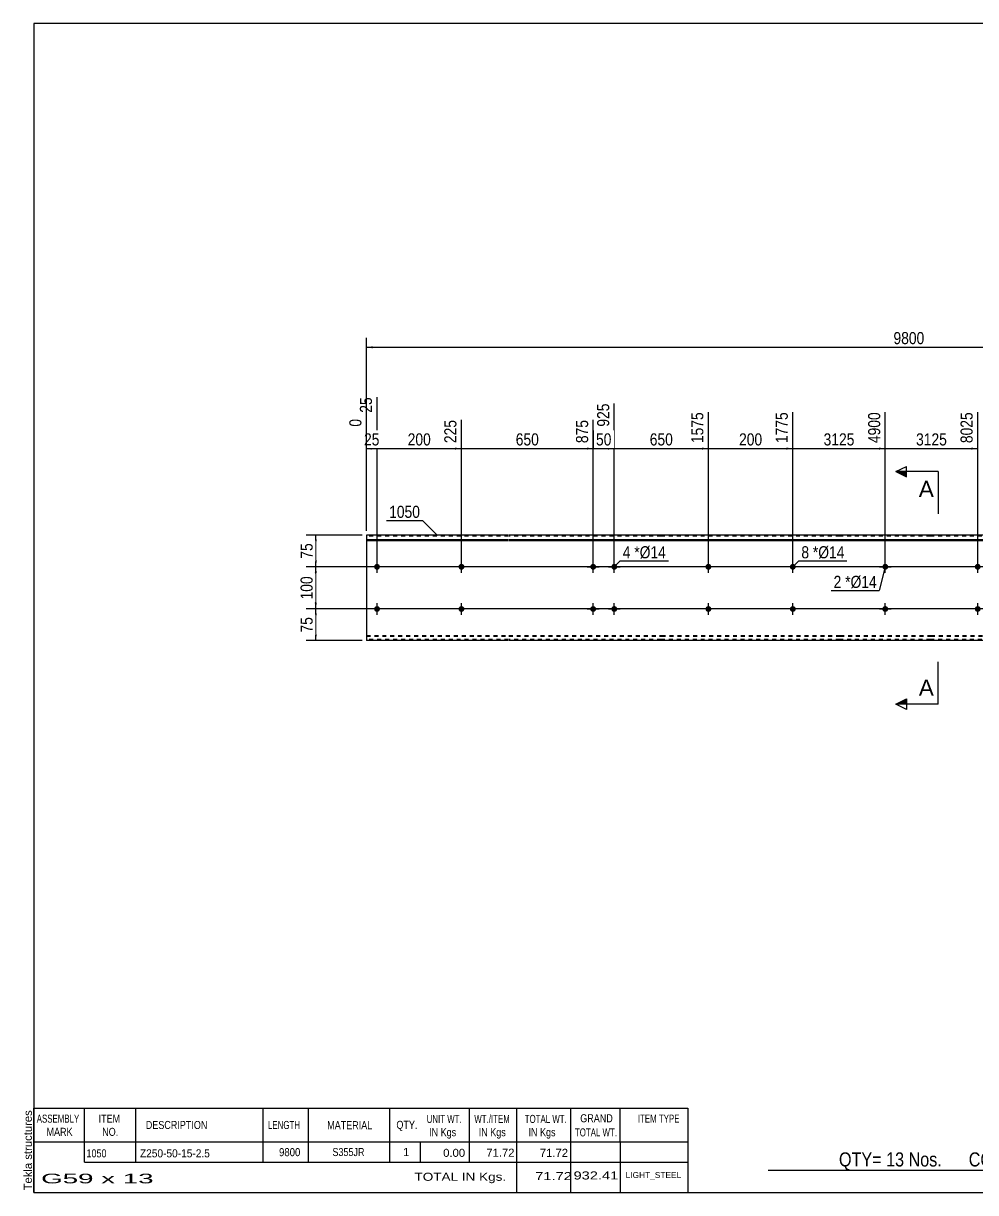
# Model space of a CAD drawing. Header units: millimetres. Extents: x -81 to 321, y -143 to 134.
# Drawn here: x -81.3 to 144.3, y -143.3 to 133.8 of the extents above; entities that cross this region are included whole.
import ezdxf

# ---------------------------------------------------------------- set-up
doc = ezdxf.new("R2010")
doc.units = ezdxf.units.MM
doc.linetypes.add('DXK_LINE_DOT1', pattern=[1.8814, 0.9407, -0.9407])
doc.styles.add('Arial', font='ARIAL.TTF', dxfattribs={"height": 0.2})
doc.styles.add('Arial Narrow', font='ARIALN.TTF', dxfattribs={"height": 0.2})

# ---------------------------------------------------------------- blocks, each defined once
blk = doc.blocks.new('Unknown-629088797-1755')
at = {"color": 5, "linetype": 'Continuous'}
for p, q in [((321.25, 133.75), (-78.75, 133.75)), ((-78.75, 133.75), (-78.75, -143.25)), ((321.25, -143.25), (321.25, 133.75)), ((-78.75, -143.25), (321.25, -143.25))]:
    blk.add_line(p, q, dxfattribs=at)
at = {"color": 174, "linetype": 'Continuous', "style": 'Arial'}
blk.add_text('Tekla structures', height=1.9102, rotation=90, dxfattribs=at).set_placement((-79.25, -142.75))
blk = doc.blocks.new('Bolt-629088797-1223 - 1203')
at = {"linetype": 'Continuous'}
for points in [[(1.8, 5, -1), (3.2, 5, -1)], [(100.29, 5, -1), (101.69, 5, -1)]]:
    blk.add_hatch(color=3, dxfattribs=at).paths.add_polyline_path(points)
at = {"color": 3, "linetype": 'Continuous'}
for p, q in [((2.5, 3.6), (2.5, 6.4)), ((100.99, 3.6), (100.99, 6.4)), ((3.9, 5), (1.1, 5)), ((102.39, 5), (99.59, 5))]:
    blk.add_line(p, q, dxfattribs=at)
blk = doc.blocks.new('Part-629088797-1218 - 1203')
at = {"color": 2, "linetype": 'Continuous'}
for p, q in [((0, 12.5), (0, -12.5)), ((33.6, 12.5), (0, 12.5)), ((0, 11.44), (33.6, 11.44)), ((0, 11.26), (33.6, 11.26)), ((69.79, 12.5), (33.7, 12.5)), ((33.7, 11.44), (69.79, 11.44)), ((33.7, 11.26), (69.79, 11.26)), ((112.09, 12.5), (69.89, 12.5)), ((69.89, 11.44), (112.09, 11.44)), ((69.89, 11.26), (112.09, 11.26)), ((133.59, 12.5), (112.19, 12.5)), ((112.19, 11.44), (133.59, 11.44)), ((112.19, 11.26), (133.59, 11.26)), ((175.88, 12.5), (133.69, 12.5)), ((133.69, 11.44), (175.88, 11.44)), ((133.69, 11.26), (175.88, 11.26)), ((203.18, 12.5), (175.98, 12.5)), ((175.98, 11.44), (203.18, 11.44)), ((175.98, 11.26), (203.18, 11.26)), ((223.28, 12.5), (203.28, 12.5)), ((203.28, 11.44), (223.28, 11.44)), ((203.28, 11.26), (223.28, 11.26)), ((256.97, 12.5), (223.38, 12.5)), ((223.38, 11.44), (256.97, 11.44)), ((223.38, 11.26), (256.97, 11.26)), ((256.97, 12.5), (256.97, -12.5)), ((33.6, -12.5), (0, -12.5)), ((69.79, -12.5), (33.7, -12.5)), ((112.09, -12.5), (69.89, -12.5)), ((133.59, -12.5), (112.19, -12.5)), ((175.88, -12.5), (133.69, -12.5)), ((203.18, -12.5), (175.98, -12.5)), ((223.28, -12.5), (203.28, -12.5)), ((256.97, -12.5), (223.38, -12.5))]:
    blk.add_line(p, q, dxfattribs=at)
at = {"color": 7, "linetype": 'DXK_LINE_DOT1'}
for p, q in [((33.6, 12.25), (0, 12.25)), ((69.79, 12.25), (33.7, 12.25)), ((112.09, 12.25), (69.89, 12.25)), ((133.59, 12.25), (112.19, 12.25)), ((175.88, 12.25), (133.69, 12.25)), ((203.18, 12.25), (175.98, 12.25)), ((223.28, 12.25), (203.28, 12.25)), ((256.97, 12.25), (223.38, 12.25)), ((0, -11.26), (33.6, -11.26)), ((0, -11.44), (33.6, -11.44)), ((33.6, -12.25), (0, -12.25)), ((33.7, -11.26), (69.79, -11.26)), ((33.7, -11.44), (69.79, -11.44)), ((69.79, -12.25), (33.7, -12.25)), ((69.89, -11.26), (112.09, -11.26)), ((69.89, -11.44), (112.09, -11.44)), ((112.09, -12.25), (69.89, -12.25)), ((112.19, -11.26), (133.59, -11.26)), ((112.19, -11.44), (133.59, -11.44)), ((133.59, -12.25), (112.19, -12.25)), ((133.69, -11.26), (175.88, -11.26)), ((133.69, -11.44), (175.88, -11.44)), ((175.88, -12.25), (133.69, -12.25)), ((175.98, -11.26), (203.18, -11.26)), ((175.98, -11.44), (203.18, -11.44)), ((203.18, -12.25), (175.98, -12.25)), ((203.28, -11.26), (223.28, -11.26)), ((203.28, -11.44), (223.28, -11.44)), ((223.28, -12.25), (203.28, -12.25)), ((223.38, -11.26), (256.97, -11.26)), ((223.38, -11.44), (256.97, -11.44)), ((256.97, -12.25), (223.38, -12.25))]:
    blk.add_line(p, q, dxfattribs=at)
blk = doc.blocks.new('Bolt-629088797-1219 - 1203')
at = {"linetype": 'Continuous'}
for points in [[(53, 5, -1), (54.4, 5, -1)], [(58, 5, -1), (59.4, 5, -1)], [(53, -5, -1), (54.4, -5, -1)], [(58, -5, -1), (59.4, -5, -1)]]:
    blk.add_hatch(color=3, dxfattribs=at).paths.add_polyline_path(points)
at = {"color": 3, "linetype": 'Continuous'}
for p, q in [((53.7, 3.6), (53.7, 6.4)), ((58.7, 3.6), (58.7, 6.4)), ((52.3, 5), (55.1, 5)), ((57.3, 5), (60.1, 5)), ((52.3, -5), (55.1, -5)), ((53.7, -6.4), (53.7, -3.6)), ((57.3, -5), (60.1, -5)), ((58.7, -6.4), (58.7, -3.6))]:
    blk.add_line(p, q, dxfattribs=at)
blk = doc.blocks.new('Bolt-629088797-1220 - 1203')
at = {"linetype": 'Continuous'}
for points in [[(21.8, 5, -1), (23.2, 5, -1)], [(80.29, 5, -1), (81.69, 5, -1)]]:
    blk.add_hatch(color=3, dxfattribs=at).paths.add_polyline_path(points)
at = {"color": 3, "linetype": 'Continuous'}
for p, q in [((22.5, 3.6), (22.5, 6.4)), ((80.99, 3.6), (80.99, 6.4)), ((23.9, 5), (21.1, 5)), ((82.39, 5), (79.59, 5))]:
    blk.add_line(p, q, dxfattribs=at)
blk = doc.blocks.new('Bolt-629088797-1221 - 1203')
at = {"linetype": 'Continuous'}
for points in [[(21.8, -5, -1), (23.2, -5, -1)], [(80.29, -5, -1), (81.69, -5, -1)]]:
    blk.add_hatch(color=3, dxfattribs=at).paths.add_polyline_path(points)
at = {"color": 3, "linetype": 'Continuous'}
for p, q in [((23.9, -5), (21.1, -5)), ((22.5, -6.4), (22.5, -3.6)), ((82.39, -5), (79.59, -5)), ((80.99, -6.4), (80.99, -3.6))]:
    blk.add_line(p, q, dxfattribs=at)
blk = doc.blocks.new('Bolt-629088797-1222 - 1203')
at = {"linetype": 'Continuous'}
for points in [[(1.8, -5, -1), (3.2, -5, -1)], [(100.29, -5, -1), (101.69, -5, -1)]]:
    blk.add_hatch(color=3, dxfattribs=at).paths.add_polyline_path(points)
at = {"color": 3, "linetype": 'Continuous'}
for p, q in [((3.9, -5), (1.1, -5)), ((2.5, -6.4), (2.5, -3.6)), ((102.39, -5), (99.59, -5)), ((100.99, -6.4), (100.99, -3.6))]:
    blk.add_line(p, q, dxfattribs=at)
blk = doc.blocks.new('Bolt-629088797-1227 - 1203')
at = {"linetype": 'Continuous'}
for points in [[(144.08, -5, -1), (145.48, -5, -1)], [(253.77, -5, -1), (255.17, -5, -1)]]:
    blk.add_hatch(color=3, dxfattribs=at).paths.add_polyline_path(points)
at = {"color": 3, "linetype": 'Continuous'}
for p, q in [((146.18, -5), (143.38, -5)), ((144.78, -6.4), (144.78, -3.6)), ((255.87, -5), (253.07, -5)), ((254.47, -6.4), (254.47, -3.6))]:
    blk.add_line(p, q, dxfattribs=at)
blk = doc.blocks.new('Bolt-629088797-1228 - 1203')
at = {"linetype": 'Continuous'}
for points in [[(144.08, 5, -1), (145.48, 5, -1)], [(253.77, 5, -1), (255.17, 5, -1)]]:
    blk.add_hatch(color=3, dxfattribs=at).paths.add_polyline_path(points)
at = {"color": 3, "linetype": 'Continuous'}
for p, q in [((144.78, 3.6), (144.78, 6.4)), ((254.47, 3.6), (254.47, 6.4)), ((146.18, 5), (143.38, 5)), ((255.87, 5), (253.07, 5))]:
    blk.add_line(p, q, dxfattribs=at)
blk = doc.blocks.new('Bolt-629088797-1229 - 1203')
at = {"linetype": 'Continuous'}
for points in [[(122.19, 5, -1), (123.59, 5, -1)], [(122.19, -5, -1), (123.59, -5, -1)]]:
    blk.add_hatch(color=3, dxfattribs=at).paths.add_polyline_path(points)
at = {"color": 3, "linetype": 'Continuous'}
for p, q in [((122.89, 3.6), (122.89, 6.4)), ((121.49, 5), (124.29, 5)), ((121.49, -5), (124.29, -5)), ((122.89, -6.4), (122.89, -3.6))]:
    blk.add_line(p, q, dxfattribs=at)
blk = doc.blocks.new('StraightDimension-629088797-1336 - 1203')
at = {"linetype": 'Continuous'}
for points in [[(-12.25, 11), (-12, 12.5), (-11.75, 11)], [(-11.75, 6.5), (-12, 5), (-12.25, 6.5)]]:
    blk.add_hatch(color=7, dxfattribs=at).paths.add_polyline_path(points)
at = {"color": 7, "linetype": 'Continuous'}
for p, q in [((-1, 12.5), (-14.25, 12.5)), ((-12, 5), (-12, 12.5)), ((143.78, 5), (-14.25, 5))]:
    blk.add_line(p, q, dxfattribs=at)
at = {"color": 0}
blk.add_wipeout([(-12.15, 11.18), (-16.35, 11.18), (-16.35, 6.32), (-12.15, 6.32)], dxfattribs=at)
at = {"color": 3, "style": 'Arial Narrow'}
blk.add_text('75', height=2.863, rotation=90.0002, dxfattribs=at).set_placement((-12.75, 6.92))
blk = doc.blocks.new('StraightDimension-629088797-1269 - 1203')
at = {"linetype": 'Continuous'}
blk.add_hatch(color=7, dxfattribs=at).paths.add_polyline_path([(143.28, 33.25), (144.78, 33), (143.28, 32.75)])
at = {"color": 7, "linetype": 'Continuous'}
for p, q in [((122.89, 6), (122.89, 41.61)), ((144.78, 6), (144.78, 41.61)), ((122.89, 33), (144.78, 33))]:
    blk.add_line(p, q, dxfattribs=at)
at = {"color": 0, "linetype": 'Continuous'}
blk.add_wipeout([(144.18, 42.21), (139.98, 42.21), (139.98, 33.7), (144.18, 33.7)], dxfattribs=at)
at = {"color": 0}
blk.add_wipeout([(138.09, 33.15), (138.09, 37.35), (129.58, 37.35), (129.58, 33.15)], dxfattribs=at)
at = {"color": 3, "linetype": 'Continuous', "style": 'Arial Narrow'}
blk.add_text('8025', height=2.863, rotation=90.0002, dxfattribs=at).set_placement((143.58, 34.3))
at = {"color": 3, "style": 'Arial Narrow'}
blk.add_text('3125', height=2.863, dxfattribs=at).set_placement((130.18, 33.75))
blk = doc.blocks.new('StraightDimension-629088797-1337 - 1203')
at = {"linetype": 'Continuous'}
for points in [[(-12.25, 3.5), (-12, 5), (-11.75, 3.5)], [(-11.75, -3.5), (-12, -5), (-12.25, -3.5)]]:
    blk.add_hatch(color=7, dxfattribs=at).paths.add_polyline_path(points)
at = {"color": 7, "linetype": 'Continuous'}
for p, q in [((143.78, 5), (-14.25, 5)), ((-12, -5), (-12, 5)), ((143.78, -5), (-14.25, -5))]:
    blk.add_line(p, q, dxfattribs=at)
at = {"color": 0}
blk.add_wipeout([(-12.15, 3.34), (-16.35, 3.34), (-16.35, -3.34), (-12.15, -3.34)], dxfattribs=at)
at = {"color": 3, "style": 'Arial Narrow'}
blk.add_text('100', height=2.863, rotation=90.0002, dxfattribs=at).set_placement((-12.75, -2.74))
blk = doc.blocks.new('StraightDimension-629088797-1270 - 1203')
at = {"linetype": 'Continuous'}
blk.add_hatch(color=7, dxfattribs=at).paths.add_polyline_path([(121.39, 33.25), (122.89, 33), (121.39, 32.75)])
at = {"color": 7, "linetype": 'Continuous'}
for p, q in [((100.99, 6), (100.99, 41.61)), ((122.89, 6), (122.89, 41.61)), ((100.99, 33), (122.89, 33))]:
    blk.add_line(p, q, dxfattribs=at)
at = {"color": 0, "linetype": 'Continuous'}
blk.add_wipeout([(122.29, 42.21), (118.09, 42.21), (118.09, 33.7), (122.29, 33.7)], dxfattribs=at)
at = {"color": 0}
blk.add_wipeout([(116.2, 33.15), (116.2, 37.35), (107.68, 37.35), (107.68, 33.15)], dxfattribs=at)
at = {"color": 3, "linetype": 'Continuous', "style": 'Arial Narrow'}
blk.add_text('4900', height=2.863, rotation=90.0002, dxfattribs=at).set_placement((121.69, 34.3))
at = {"color": 3, "style": 'Arial Narrow'}
blk.add_text('3125', height=2.863, dxfattribs=at).set_placement((108.28, 33.75))
blk = doc.blocks.new('StraightDimension-629088797-1271 - 1203')
at = {"linetype": 'Continuous'}
blk.add_hatch(color=7, dxfattribs=at).paths.add_polyline_path([(99.49, 33.25), (100.99, 33), (99.49, 32.75)])
at = {"color": 7, "linetype": 'Continuous'}
for p, q in [((80.99, 6), (80.99, 41.61)), ((100.99, 6), (100.99, 41.61)), ((80.99, 33), (100.99, 33))]:
    blk.add_line(p, q, dxfattribs=at)
at = {"color": 0, "linetype": 'Continuous'}
blk.add_wipeout([(100.39, 42.21), (96.19, 42.21), (96.19, 33.7), (100.39, 33.7)], dxfattribs=at)
at = {"color": 0}
blk.add_wipeout([(94.33, 33.15), (94.33, 37.35), (87.65, 37.35), (87.65, 33.15)], dxfattribs=at)
at = {"color": 3, "linetype": 'Continuous', "style": 'Arial Narrow'}
blk.add_text('1775', height=2.863, rotation=90.0002, dxfattribs=at).set_placement((99.79, 34.3))
at = {"color": 3, "style": 'Arial Narrow'}
blk.add_text('200', height=2.863, dxfattribs=at).set_placement((88.25, 33.75))
blk = doc.blocks.new('StraightDimension-629088797-1272 - 1203')
at = {"linetype": 'Continuous'}
blk.add_hatch(color=7, dxfattribs=at).paths.add_polyline_path([(79.49, 33.25), (80.99, 33), (79.49, 32.75)])
at = {"color": 7, "linetype": 'Continuous'}
for p, q in [((58.7, 6), (58.7, 43.68)), ((80.99, 6), (80.99, 41.61)), ((58.7, 33), (80.99, 33))]:
    blk.add_line(p, q, dxfattribs=at)
at = {"color": 0, "linetype": 'Continuous'}
blk.add_wipeout([(80.39, 42.21), (76.19, 42.21), (76.19, 33.7), (80.39, 33.7)], dxfattribs=at)
at = {"color": 0}
blk.add_wipeout([(73.19, 33.15), (73.19, 37.35), (66.5, 37.35), (66.5, 33.15)], dxfattribs=at)
at = {"color": 3, "linetype": 'Continuous', "style": 'Arial Narrow'}
blk.add_text('1575', height=2.863, rotation=90.0002, dxfattribs=at).set_placement((79.79, 34.3))
at = {"color": 3, "style": 'Arial Narrow'}
blk.add_text('650', height=2.863, dxfattribs=at).set_placement((67.1, 33.75))
blk = doc.blocks.new('StraightDimension-629088797-1273 - 1203')
at = {"linetype": 'Continuous'}
blk.add_hatch(color=7, dxfattribs=at).paths.add_polyline_path([(57.2, 33.25), (58.7, 33), (57.2, 32.75)])
at = {"color": 7, "linetype": 'Continuous'}
for p, q in [((58.7, 6), (58.7, 43.68)), ((53.7, 6), (53.7, 39.78)), ((53.7, 33), (58.7, 33))]:
    blk.add_line(p, q, dxfattribs=at)
at = {"color": 0}
blk.add_wipeout([(58.63, 33.15), (58.63, 37.35), (53.77, 37.35), (53.77, 33.15)], dxfattribs=at)
at = {"color": 0, "linetype": 'Continuous'}
blk.add_wipeout([(58.1, 44.28), (53.9, 44.28), (53.9, 37.6), (58.1, 37.6)], dxfattribs=at)
at = {"color": 3, "linetype": 'Continuous', "style": 'Arial Narrow'}
blk.add_text('925', height=2.863, rotation=90.0002, dxfattribs=at).set_placement((57.5, 38.2))
at = {"color": 3, "style": 'Arial Narrow'}
blk.add_text('50', height=2.863, dxfattribs=at).set_placement((54.37, 33.75))
blk = doc.blocks.new('StraightDimension-629088797-1274 - 1203')
at = {"linetype": 'Continuous'}
blk.add_hatch(color=7, dxfattribs=at).paths.add_polyline_path([(52.2, 33.25), (53.7, 33), (52.2, 32.75)])
at = {"color": 7, "linetype": 'Continuous'}
for p, q in [((22.5, 6), (22.5, 39.78)), ((53.7, 6), (53.7, 39.78)), ((22.5, 33), (53.7, 33))]:
    blk.add_line(p, q, dxfattribs=at)
at = {"color": 0, "linetype": 'Continuous'}
blk.add_wipeout([(53.1, 40.38), (48.9, 40.38), (48.9, 33.7), (53.1, 33.7)], dxfattribs=at)
at = {"color": 0}
blk.add_wipeout([(41.44, 33.15), (41.44, 37.35), (34.76, 37.35), (34.76, 33.15)], dxfattribs=at)
at = {"color": 3, "linetype": 'Continuous', "style": 'Arial Narrow'}
blk.add_text('875', height=2.863, rotation=90.0002, dxfattribs=at).set_placement((52.5, 34.3))
at = {"color": 3, "style": 'Arial Narrow'}
blk.add_text('650', height=2.863, dxfattribs=at).set_placement((35.36, 33.75))
blk = doc.blocks.new('StraightDimension-629088797-1275 - 1203')
at = {"linetype": 'Continuous'}
blk.add_hatch(color=7, dxfattribs=at).paths.add_polyline_path([(21, 33.25), (22.5, 33), (21, 32.75)])
at = {"color": 7, "linetype": 'Continuous'}
for p, q in [((2.5, 6), (2.5, 45.16)), ((22.5, 6), (22.5, 39.78)), ((2.5, 33), (22.5, 33))]:
    blk.add_line(p, q, dxfattribs=at)
at = {"color": 0, "linetype": 'Continuous'}
blk.add_wipeout([(21.9, 40.38), (17.7, 40.38), (17.7, 33.7), (21.9, 33.7)], dxfattribs=at)
at = {"color": 0}
blk.add_wipeout([(15.84, 33.15), (15.84, 37.35), (9.16, 37.35), (9.16, 33.15)], dxfattribs=at)
at = {"color": 3, "linetype": 'Continuous', "style": 'Arial Narrow'}
blk.add_text('225', height=2.863, rotation=90.0002, dxfattribs=at).set_placement((21.3, 34.3))
at = {"color": 3, "style": 'Arial Narrow'}
blk.add_text('200', height=2.863, dxfattribs=at).set_placement((9.76, 33.75))
blk = doc.blocks.new('StraightDimension-629088797-1276 - 1203')
at = {"linetype": 'Continuous'}
blk.add_hatch(color=7, dxfattribs=at).paths.add_polyline_path([(1, 33.25), (2.5, 33), (1, 32.75)])
at = {"color": 7, "linetype": 'Continuous'}
for p, q in [((2.5, 6), (2.5, 45.16)), ((0, 13.5), (0, 40.03)), ((0, 33), (2.5, 33))]:
    blk.add_line(p, q, dxfattribs=at)
at = {"color": 0, "linetype": 'Continuous'}
blk.add_wipeout([(1.9, 45.76), (-2.3, 45.76), (-2.3, 40.9), (1.9, 40.9)], dxfattribs=at)
at = {"color": 0}
blk.add_wipeout([(3.68, 33.15), (3.68, 37.35), (-1.18, 37.35), (-1.18, 33.15)], dxfattribs=at)
at = {"color": 0, "linetype": 'Continuous'}
blk.add_wipeout([(-0.6, 40.63), (-4.8, 40.63), (-4.8, 37.6), (-0.6, 37.6)], dxfattribs=at)
at = {"color": 3, "linetype": 'Continuous', "style": 'Arial Narrow'}
for s, height, p in [('25', 2.863, (1.3, 41.5)), ('0', 2.86, (-1.2, 38.2))]:
    blk.add_text(s, height=height, rotation=90.0002, dxfattribs=at).set_placement(p)
at = {"color": 3, "style": 'Arial Narrow'}
blk.add_text('25', height=2.863, dxfattribs=at).set_placement((-0.58, 33.75))
blk = doc.blocks.new('StraightDimension-629088797-1338 - 1203')
at = {"linetype": 'Continuous'}
for points in [[(-12.25, -6.5), (-12, -5), (-11.75, -6.5)], [(-11.75, -11), (-12, -12.5), (-12.25, -11)]]:
    blk.add_hatch(color=7, dxfattribs=at).paths.add_polyline_path(points)
at = {"color": 7, "linetype": 'Continuous'}
for p, q in [((143.78, -5), (-14.25, -5)), ((-12, -12.5), (-12, -5)), ((-1, -12.5), (-14.25, -12.5))]:
    blk.add_line(p, q, dxfattribs=at)
at = {"color": 0}
blk.add_wipeout([(-12.15, -6.32), (-16.35, -6.32), (-16.35, -11.18), (-12.15, -11.18)], dxfattribs=at)
at = {"color": 3, "style": 'Arial Narrow'}
blk.add_text('75', height=2.863, rotation=90.0002, dxfattribs=at).set_placement((-12.75, -10.58))
blk = doc.blocks.new('StraightDimension-629088797-1360 - 1203')
at = {"linetype": 'Continuous'}
for points in [[(1.5, 56.75), (0, 57), (1.5, 57.25)], [(255.47, 57.25), (256.97, 57), (255.47, 56.75)]]:
    blk.add_hatch(color=7, dxfattribs=at).paths.add_polyline_path(points)
at = {"color": 7, "linetype": 'Continuous'}
for p, q in [((0, 13.5), (0, 59.25)), ((256.97, 13.5), (256.97, 59.25)), ((0, 57), (256.97, 57))]:
    blk.add_line(p, q, dxfattribs=at)
at = {"color": 0}
blk.add_wipeout([(132.74, 57.15), (132.74, 61.35), (124.23, 61.35), (124.23, 57.15)], dxfattribs=at)
at = {"color": 3, "style": 'Arial Narrow'}
blk.add_text('9800', height=2.863, dxfattribs=at).set_placement((124.83, 57.75))
blk = doc.blocks.new('CBS_BOM-629088797-1805')
at = {"color": 7, "linetype": 'Continuous'}
for p, q in [((-78.78, -131.28), (-78.78, -123.28)), ((-78.78, -123.28), (76.14, -123.28)), ((-66.78, -131.28), (-66.78, -123.28)), ((-54.59, -131.28), (-54.59, -123.28)), ((-24.43, -131.28), (-24.43, -123.28)), ((-13.75, -131.28), (-13.75, -123.28)), ((5.57, -131.28), (5.57, -123.28)), ((24.37, -131.28), (24.37, -123.28)), ((35.58, -131.28), (35.58, -123.28)), ((48.37, -131.28), (48.37, -123.28)), ((60.12, -131.28), (60.12, -123.28)), ((76.14, -123.29), (76.14, -131.27)), ((-78.78, -131.28), (76.14, -131.28)), ((-78.78, -136.08), (-78.78, -131.28)), ((-66.78, -136.08), (-66.78, -131.28)), ((-54.59, -136.08), (-54.59, -131.28)), ((-24.43, -136.08), (-24.43, -131.28)), ((-13.75, -136.08), (-13.75, -131.28)), ((5.57, -136.08), (5.57, -131.28)), ((12.83, -136.08), (12.83, -131.28)), ((24.37, -136.08), (24.37, -131.28)), ((35.58, -136.08), (35.58, -131.28)), ((48.37, -136.08), (48.37, -131.28)), ((60.14, -136.08), (60.14, -131.28)), ((76.14, -131.28), (76.14, -136.08)), ((-78.78, -143.28), (-78.78, -136.1)), ((-66.78, -136.08), (76.14, -136.08)), ((35.58, -143.28), (35.58, -136.1)), ((48.37, -143.28), (48.37, -136.1)), ((60.18, -143.28), (60.18, -136.1)), ((76.14, -136.08), (76.14, -143.28)), ((-78.78, -143.28), (76.14, -143.28))]:
    blk.add_line(p, q, dxfattribs=at)
at = {"color": 3, "linetype": 'Continuous', "style": 'Arial'}
for s, height, width, p in [('ASSEMBLY', 1.91, 0.7, (-78.1, -126.71)), ('ITEM', 1.91, 0.8, (-63.45, -126.71)), ('DESCRIPTION', 1.9102, 0.8, (-52.27, -128.21)), ('LENGTH', 1.91, 0.7, (-23.32, -128.21)), ('MATERIAL', 1.91, 0.8, (-9.3, -128.26)), ('QTY.', 1.91, 0.8, (7.09, -128.18)), ('UNIT WT.', 1.91, 0.7, (14.26, -126.78)), ('WT./ITEM', 1.91, 0.7, (25.55, -126.78)), ('TOTAL WT.', 1.91, 0.7, (37.49, -126.78)), ('GRAND', 1.91, 0.8, (50.64, -126.62)), ('ITEM TYPE', 1.91, 0.7, (64.28, -126.7)), ('MARK', 1.91, 0.8, (-75.78, -129.84)), ('NO.', 1.91, 0.8, (-62.6, -129.84)), ('IN Kgs', 1.91, 0.8, (14.84, -129.92)), ('IN Kgs', 1.91, 0.8, (26.59, -129.92)), ('IN Kgs', 1.91, 0.8, (38.38, -129.92)), ('TOTAL WT.', 1.91, 0.7, (49.38, -129.96))]:
    blk.add_text(s, height=height, dxfattribs=dict(at, width=width)).set_placement(p)
at = {"color": 7, "linetype": 'Continuous', "style": 'Arial'}
for s, height, width, p in [('9800', 1.91, 0.85, (-20.71, -134.65)), ('S355JR', 1.91, 0.8, (-8.06, -134.62)), ('1050', 1.91, 0.8, (-66.32, -134.93)), ('Z250-50-15-2.5', 1.9102, 0.9, (-53.65, -134.93))]:
    blk.add_text(s, height=height, dxfattribs=dict(at, width=width)).set_placement(p)
for s, p in [('1', (8.66, -134.62)), ('0.00', (18.17, -134.81)), ('71.72', (28.39, -134.78)), ('71.72', (41.06, -134.81))]:
    blk.add_text(s, height=1.91, dxfattribs=at).set_placement(p)
at = {"color": 6, "linetype": 'Continuous', "style": 'Arial'}
for s, height, width, p in [('71.72', 1.91, 1.3, (39.97, -140.33)), ('932.41', 1.91, 1.3, (49.04, -140.17)), ('G59 x 13', 2.292, 2.05, (-77.06, -141.09)), ('TOTAL IN Kgs.', 1.9102, 1.2, (11.38, -140.48))]:
    blk.add_text(s, height=height, dxfattribs=dict(at, width=width)).set_placement(p)
blk.add_text('LIGHT_STEEL', height=1.4135, dxfattribs=at).set_placement((61.39, -139.83))
blk = doc.blocks.new('CBS_CALLOFF-629088797-1806')
at = {"color": 7, "linetype": 'Continuous'}
blk.add_line((95.13, -137.98), (211.36, -138), dxfattribs=at)
at = {"color": 3, "linetype": 'Continuous', "style": 'Arial Narrow'}
blk.add_text('QTY= 13 Nos.      COLD FORMED     MKD : G59', height=3.3405, dxfattribs=at).set_placement((111.92, -137.09))
blk = doc.blocks.new('Mark-629088797-1392 - 1203')
at = {"color": 0}
blk.add_wipeout([(112.48, -0.01), (112.48, 2.99), (110.65, 2.99), (110.65, -0.01)], dxfattribs=at)
blk.add_wipeout([(112.48, -0.01), (112.48, 2.99), (110.65, 2.99), (110.65, -0.01)], dxfattribs=at)
blk.add_wipeout([(114.66, -0.01), (114.66, 2.99), (113.38, 2.99), (113.38, -0.01)], dxfattribs=at)
blk.add_wipeout([(114.66, -0.01), (114.66, 2.99), (113.38, 2.99), (113.38, -0.01)], dxfattribs=at)
at = {"color": 3, "style": 'Arial Narrow'}
blk.add_text('2', height=2.86, dxfattribs=at).set_placement((110.65, -0.01))
at = {"color": 0}
blk.add_wipeout([(120.87, -0.01), (120.87, 2.99), (114.66, 2.99), (114.66, -0.01)], dxfattribs=at)
blk.add_wipeout([(120.87, -0.01), (120.87, 2.99), (114.66, 2.99), (114.66, -0.01)], dxfattribs=at)
at = {"color": 7, "linetype": 'Continuous'}
for p in [(122.89, 5), (110.05, -0.61)]:
    blk.add_line(p, (121.47, -0.61), dxfattribs=at)
at = {"color": 3, "style": 'Arial Narrow'}
for s, height, p in [('*', 2.86, (113.38, -0.01)), ('Ø14', 2.863, (114.66, -0.01))]:
    blk.add_text(s, height=height, dxfattribs=at).set_placement(p)
blk = doc.blocks.new('SectionMark-629088797-1261 - 1203')
at = {"linetype": 'Continuous'}
for points in [[(127.89, 27.55), (127.89, 26.3), (125.39, 27.55)], [(127.89, -26.3), (127.89, -27.55), (125.39, -27.55)]]:
    blk.add_hatch(color=30, dxfattribs=at).paths.add_polyline_path(points)
at = {"color": 30, "linetype": 'Continuous'}
for p, q in [((125.39, 27.55), (127.89, 28.8)), ((127.89, 26.3), (127.89, 28.8)), ((135.39, 27.55), (125.39, 27.55)), ((125.39, 27.55), (127.89, 26.3)), ((125.39, -27.55), (127.89, -26.3)), ((135.39, -27.55), (125.39, -27.55)), ((127.89, -28.8), (125.39, -27.55)), ((127.89, -26.3), (127.89, -28.8))]:
    blk.add_line(p, q, dxfattribs=at)
at = {"color": 0, "linetype": 'Continuous'}
for points in [[(134.39, 21.55), (134.39, 25.55), (130.83, 25.55), (130.83, 21.55)], [(134.39, -25.55), (134.39, -21.55), (130.83, -21.55), (130.83, -25.55)]]:
    blk.add_wipeout(points, dxfattribs=at)
at = {"color": 30, "linetype": 'Continuous'}
for p, q in [((135.39, 27.55), (135.39, 17.55)), ((135.39, -27.55), (135.39, -17.55))]:
    blk.add_line(p, q, dxfattribs=at)
at = {"color": 96, "linetype": 'Continuous', "style": 'Arial'}
for p in [(130.83, 21.55), (130.83, -25.55)]:
    blk.add_text('A', height=3.82, dxfattribs=at).set_placement(p)
blk = doc.blocks.new('Mark-629088797-1363 - 1203')
at = {"color": 0}
blk.add_wipeout([(12.69, 16.59), (12.69, 19.59), (5.37, 19.59), (5.37, 16.59)], dxfattribs=at)
blk.add_wipeout([(12.69, 16.59), (12.69, 19.59), (5.37, 19.59), (5.37, 16.59)], dxfattribs=at)
at = {"color": 7, "linetype": 'Continuous'}
for p in [(4.77, 15.99), (16.82, 12.45)]:
    blk.add_line(p, (13.29, 15.99), dxfattribs=at)
at = {"color": 3, "style": 'Arial Narrow'}
blk.add_text('1050', height=2.863, dxfattribs=at).set_placement((5.37, 16.59))
blk = doc.blocks.new('MarkSet-629088797-1376 - 1203')
at = {"color": 0}
blk.add_wipeout([(104.83, 7.01), (104.83, 10.01), (103.01, 10.01), (103.01, 7.01)], dxfattribs=at)
blk.add_wipeout([(104.83, 7.01), (104.83, 10.01), (103.01, 10.01), (103.01, 7.01)], dxfattribs=at)
at = {"color": 7, "linetype": 'Continuous'}
blk.add_line((100.99, 5), (102.41, 6.41), dxfattribs=at)
at = {"color": 0}
blk.add_wipeout([(107.01, 7.01), (107.01, 10.01), (105.73, 10.01), (105.73, 7.01)], dxfattribs=at)
blk.add_wipeout([(107.01, 7.01), (107.01, 10.01), (105.73, 10.01), (105.73, 7.01)], dxfattribs=at)
at = {"color": 3, "style": 'Arial Narrow'}
blk.add_text('8', height=2.86, dxfattribs=at).set_placement((103.01, 7.01))
at = {"color": 0}
blk.add_wipeout([(113.22, 7.01), (113.22, 10.01), (107.01, 10.01), (107.01, 7.01)], dxfattribs=at)
blk.add_wipeout([(113.22, 7.01), (113.22, 10.01), (107.01, 10.01), (107.01, 7.01)], dxfattribs=at)
at = {"color": 7, "linetype": 'Continuous'}
blk.add_line((102.41, 6.41), (113.82, 6.41), dxfattribs=at)
at = {"color": 3, "style": 'Arial Narrow'}
for s, height, p in [('*', 2.86, (105.73, 7.01)), ('Ø14', 2.863, (107.01, 7.01))]:
    blk.add_text(s, height=height, dxfattribs=at).set_placement(p)
blk = doc.blocks.new('Mark-629088797-1390 - 1203')
at = {"color": 0}
blk.add_wipeout([(62.54, 7.01), (62.54, 10.01), (60.71, 10.01), (60.71, 7.01)], dxfattribs=at)
blk.add_wipeout([(62.54, 7.01), (62.54, 10.01), (60.71, 10.01), (60.71, 7.01)], dxfattribs=at)
at = {"color": 7, "linetype": 'Continuous'}
blk.add_line((58.7, 5), (60.11, 6.41), dxfattribs=at)
at = {"color": 0}
blk.add_wipeout([(64.72, 7.01), (64.72, 10.01), (63.44, 10.01), (63.44, 7.01)], dxfattribs=at)
blk.add_wipeout([(64.72, 7.01), (64.72, 10.01), (63.44, 10.01), (63.44, 7.01)], dxfattribs=at)
at = {"color": 3, "style": 'Arial Narrow'}
blk.add_text('4', height=2.86, dxfattribs=at).set_placement((60.71, 7.01))
at = {"color": 0}
blk.add_wipeout([(70.93, 7.01), (70.93, 10.01), (64.72, 10.01), (64.72, 7.01)], dxfattribs=at)
blk.add_wipeout([(70.93, 7.01), (70.93, 10.01), (64.72, 10.01), (64.72, 7.01)], dxfattribs=at)
at = {"color": 7, "linetype": 'Continuous'}
blk.add_line((60.11, 6.41), (71.53, 6.41), dxfattribs=at)
at = {"color": 3, "style": 'Arial Narrow'}
for s, height, p in [('*', 2.86, (63.44, 7.01)), ('Ø14', 2.863, (64.72, 7.01))]:
    blk.add_text(s, height=height, dxfattribs=at).set_placement(p)

msp = doc.modelspace()

# ---------------------------------------------------------------- block references
for name in ['Unknown-629088797-1755', 'Part-629088797-1218 - 1203', 'Bolt-629088797-1223 - 1203', 'Bolt-629088797-1220 - 1203', 'Bolt-629088797-1219 - 1203', 'Bolt-629088797-1229 - 1203', 'Bolt-629088797-1228 - 1203', 'Bolt-629088797-1222 - 1203', 'Bolt-629088797-1221 - 1203', 'Bolt-629088797-1227 - 1203', 'CBS_BOM-629088797-1805', 'CBS_CALLOFF-629088797-1806']:
    msp.add_blockref(name, (0, 0))

# ---------------------------------------------------------------- next in the draw order: block references
msp.add_blockref('StraightDimension-629088797-1336 - 1203', (0, 0))

# ---------------------------------------------------------------- next in the draw order: block references
msp.add_blockref('StraightDimension-629088797-1269 - 1203', (0, 0))

# ---------------------------------------------------------------- next in the draw order: block references
msp.add_blockref('StraightDimension-629088797-1337 - 1203', (0, 0))

# ---------------------------------------------------------------- next in the draw order: block references
for name in ['StraightDimension-629088797-1270 - 1203', 'StraightDimension-629088797-1338 - 1203']:
    msp.add_blockref(name, (0, 0))

# ---------------------------------------------------------------- next in the draw order: block references
for name in ['StraightDimension-629088797-1271 - 1203', 'Mark-629088797-1392 - 1203']:
    msp.add_blockref(name, (0, 0))

# ---------------------------------------------------------------- next in the draw order: block references
for name in ['StraightDimension-629088797-1272 - 1203', 'MarkSet-629088797-1376 - 1203']:
    msp.add_blockref(name, (0, 0))

# ---------------------------------------------------------------- next in the draw order: block references
msp.add_blockref('StraightDimension-629088797-1273 - 1203', (0, 0))

# ---------------------------------------------------------------- next in the draw order: block references
for name in ['StraightDimension-629088797-1274 - 1203', 'Mark-629088797-1390 - 1203']:
    msp.add_blockref(name, (0, 0))

# ---------------------------------------------------------------- next in the draw order: block references
msp.add_blockref('StraightDimension-629088797-1275 - 1203', (0, 0))

# ---------------------------------------------------------------- next in the draw order: block references
msp.add_blockref('StraightDimension-629088797-1276 - 1203', (0, 0))

# ---------------------------------------------------------------- next in the draw order: block references
msp.add_blockref('StraightDimension-629088797-1360 - 1203', (0, 0))

# ---------------------------------------------------------------- next in the draw order: block references
for name in ['SectionMark-629088797-1261 - 1203', 'Mark-629088797-1363 - 1203']:
    msp.add_blockref(name, (0, 0))

doc.saveas('drawing.dxf')
